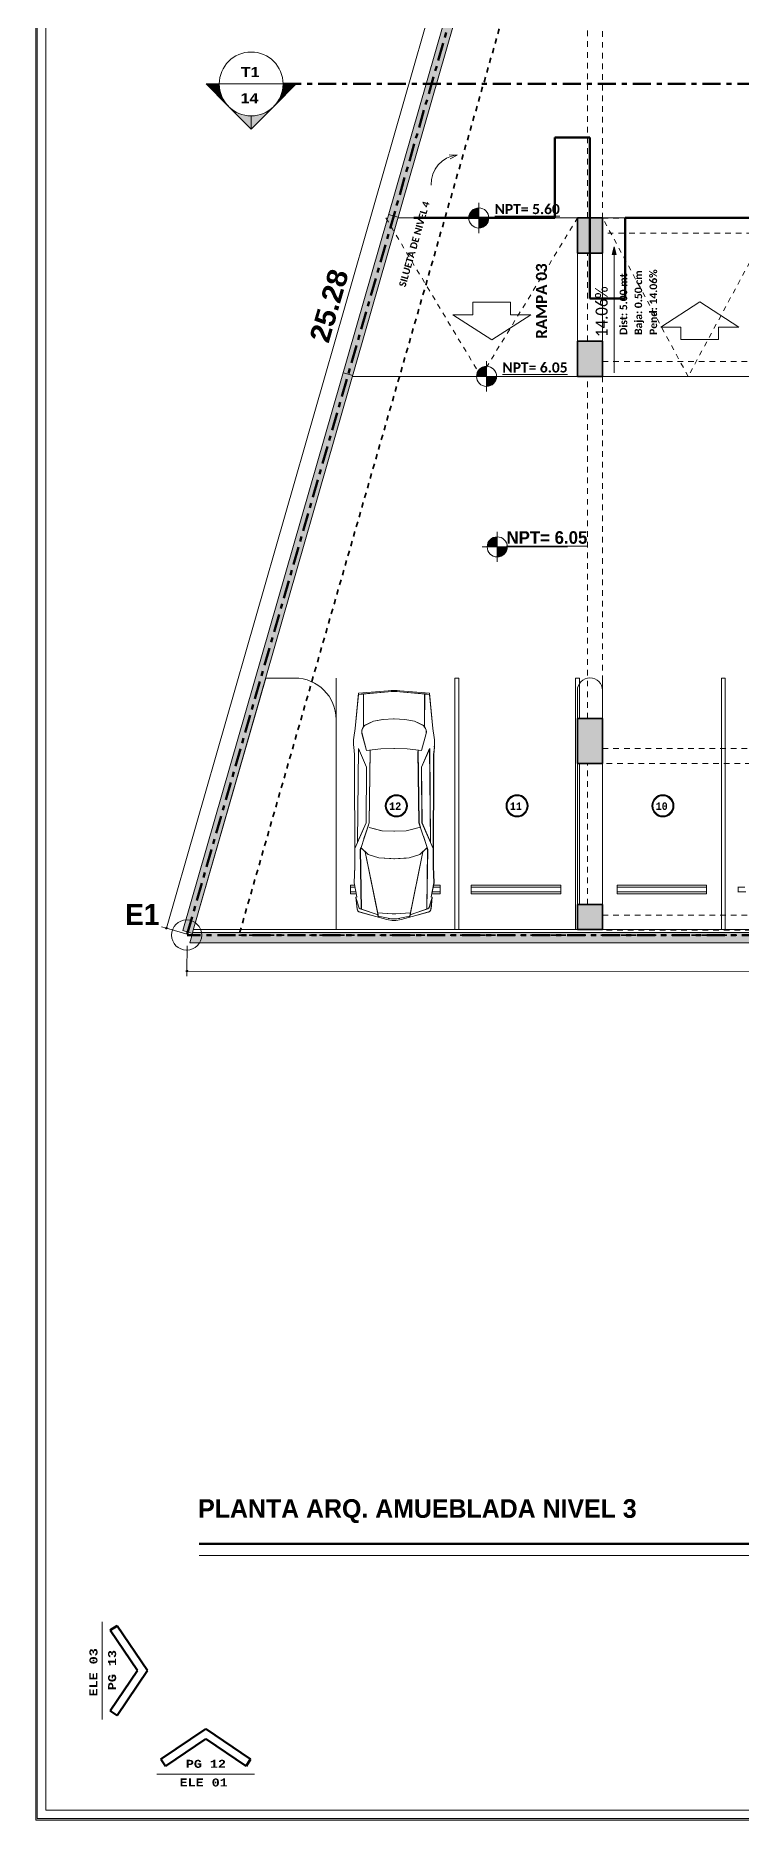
# Model space of a CAD drawing. Header units: metres. Extents: x -144 to 1000, y -717 to 29.
# Drawn here: x 350.2 to 364.23, y -589.13 to -553.64 of the extents above; entities that cross this region are included whole.
import ezdxf

# ---------------------------------------------------------------- set-up
doc = ezdxf.new("R2010")
doc.units = ezdxf.units.M
for name, pattern in [('Basculante', [0.11625, 0.075, -0.04125]), ('basculante modificado', [0.18, 0.1125, -0.0675]), ('Dash Dot 3_16_', [0.595313, 0.357187, -0.119063, 0, -0.119063]), ('Trazo_2_', [0.47625, 0.238125, -0.238125])]:
    doc.linetypes.add(name, pattern=pattern)
doc.layers.get('0').update_dxf_attribs({"color": 1})
for name, color, linetype, lineweight in [('A-ANNO-DIMS', 1, 'Continuous', 9), ('A-DETL', 1, 'Continuous', 9), ('A-DETL-GENF', 1, 'Continuous', 9), ('A-DETL-GENF-HDLN', 1, 'Trazo_2_', 9), ('A-DETL-THIN', 1, 'Continuous', 9), ('A-FLOR', 2, 'Continuous', 9), ('A-WALL', 4, 'Continuous', 9), ('C-PRKG', 2, 'Continuous', 9), ('G-ANNO-DIMS', 1, 'Continuous', 9), ('G-ANNO-SYMB', 1, 'Continuous', 9), ('G-ANNO-TEXT', 2, 'Continuous', 9), ('G-ANNO-TTLB', 3, 'Continuous', 18), ('G-IMPT', 1, 'Continuous', 9), ('S-COLS', 7, 'Continuous', 9)]:
    doc.layers.add(name, color=color, linetype=linetype, lineweight=lineweight)
doc.styles.add('Arial Black', font='', dxfattribs={"height": 0.15})
doc.styles.add('Britannic Bold_B', font='', dxfattribs={"width": 0.7})
doc.styles.add('Britannic Bold_B_1', font='', dxfattribs={"width": 0.7, "height": 0.4})
doc.styles.add('Britannic Bold_B_2', font='', dxfattribs={"width": 1.1, "height": 0.009})
doc.styles.add('Britannic Bold_B_8', font='', dxfattribs={"height": 0.006})
doc.styles.add('Calibri', font='calibri.ttf', dxfattribs={"width": 0.9, "height": 0.24})
doc.styles.add('Calibri_B', font='calibrib.ttf', dxfattribs={"height": 0.165})
doc.styles.add('Calibri_B_1', font='calibrib.ttf', dxfattribs={"height": 0.135})
doc.styles.add('Calibri_B_2', font='calibrib.ttf', dxfattribs={"height": 0.135})
doc.styles.add('Calibri_B_4', font='calibrib.ttf', dxfattribs={"height": 0.1125})
doc.styles.add('Courier New_B', font='courbd.ttf', dxfattribs={"height": 0.1125})
doc.styles.add('Courier New_B_2', font='courbd.ttf', dxfattribs={"height": 0.0016})
doc.styles.get('Arial Black').set_extended_font_data('Arial Black')
doc.styles.get('Britannic Bold_B').set_extended_font_data('Britannic Bold', bold=True)
doc.styles.get('Britannic Bold_B_1').set_extended_font_data('Britannic Bold', bold=True)
doc.styles.get('Britannic Bold_B_2').set_extended_font_data('Britannic Bold', bold=True)
doc.styles.get('Britannic Bold_B_8').set_extended_font_data('Britannic Bold', bold=True)

# ---------------------------------------------------------------- blocks, each defined once
blk = doc.blocks.new('tarjeta de nathalie 00')
at = {"layer": 'G-IMPT', "lineweight": 9}
h = blk.add_hatch(color=3, dxfattribs=at)
h.paths.add_polyline_path([(-145.23888, -717.38489), (-145.21019, -717.38489), (-145.21019, -716.89355), (-145.21019, -716.79934), (-145.23888, -716.79934), (-145.23888, -716.89379)])
h.paths.add_polyline_path([(-145.20996, -716.7991), (-145.20996, -717.3851), (-145.2392, -717.3851), (-145.2392, -716.7991)])
h.paths.add_polyline_path([(-145.23902, -717.3868), (-145.20826, -717.3868), (-145.20826, -716.7974), (-145.2392, -716.7974), (-146.09866, -716.7974), (-146.09866, -717.3868)])
h.paths.add_polyline_path([(-145.20795, -716.79707), (-145.20795, -717.3871), (-146.09898, -717.3871), (-146.09898, -716.79707)])
at = {"layer": 'G-ANNO-TTLB'}
for p, q in [((-146.09898, -716.79707), (-146.09898, -717.3871)), ((-146.09898, -716.79707), (-146.09898, -717.38713)), ((-146.09866, -717.3868), (-146.09866, -716.7974)), ((-146.09696, -717.3851), (-146.09696, -716.7991)), ((-145.23902, -717.3868), (-146.09866, -717.3868))]:
    blk.add_line(p, q, dxfattribs=at)
at = {"layer": 'G-ANNO-TTLB', "color": 3}
for p, q in [((-145.20996, -717.3851), (-146.09696, -717.3851)), ((-146.09898, -717.3871), (-145.20795, -717.3871)), ((-146.09898, -717.38713), (-145.20795, -717.38713))]:
    blk.add_line(p, q, dxfattribs=at)
blk = doc.blocks.new('A$C4d52d4f2')
at = {"layer": 'A-DETL', "color": 7, "lineweight": 100}
for p, q in [((-0.87475, -0.55119), (-0.87612, -0.55211)), ((-0.87612, -0.55211), (-0.87069, -0.56017)), ((-0.87475, -0.55119), (-0.86869, -0.56017)), ((-0.87612, -0.56824), (-0.87069, -0.56017)), ((-0.87475, -0.56916), (-0.86869, -0.56017)), ((-0.87475, -0.56916), (-0.87612, -0.56824)), ((-0.86601, -0.5779), (-0.85702, -0.57184)), ((-0.86509, -0.57927), (-0.85702, -0.57383)), ((-0.84804, -0.5779), (-0.85702, -0.57184)), ((-0.84896, -0.57927), (-0.85702, -0.57383)), ((-0.86601, -0.5779), (-0.86509, -0.57927)), ((-0.84804, -0.5779), (-0.84896, -0.57927))]:
    blk.add_line(p, q, dxfattribs=at)
at = {"layer": 'A-DETL-THIN', "lineweight": 18}
for p, q in [((-0.87776, -0.55038), (-0.87776, -0.56996)), ((-0.84724, -0.58091), (-0.86681, -0.58091))]:
    blk.add_line(p, q, dxfattribs=at)
at = {"layer": 'G-ANNO-TEXT', "char_height": 0.0016, "attachment_point": 1, "rotation": 90, "style": 'Courier New_B_2'}
for s, insert, width in [('ELE 03', (-0.88027, -0.56532), 0.0125063), ('PG 13', (-0.87654, -0.56407), 0.0104219)]:
    blk.add_mtext(s, dxfattribs=dict(at, insert=insert, width=width))
at = {"layer": 'G-ANNO-TEXT', "char_height": 0.0016, "attachment_point": 1, "style": 'Courier New_B_2'}
for s, insert, width in [('PG 12', (-0.86099, -0.57801), 0.0104219), ('ELE 01', (-0.86224, -0.58174), 0.0125063)]:
    blk.add_mtext(s, dxfattribs=dict(at, insert=insert, width=width))
blk = doc.blocks.new('CARRO TIPO - Mid Size-2_dwg-602319-Nivel 3')
at = {"layer": 'G-IMPT', "color": 8, "lineweight": 9, "true_color": 0x808080}
for p, q in [((0.138, 0.631), (-0.026, 0.034)), ((0.021, 0.217), (1.434, 0.501)), ((0.075, 0.225), (0.213, 0.621)), ((0.247, 0.653), (0.414, 0.699)), ((1.408, 0.443), (1.561, 0.602)), ((4.083, 0.58), (4.083, 0.58)), ((4.209, 0.56), (4.26, 0.526)), ((5.004, 0.004), (4.948, 0.653)), ((0.047, 0.221), (0, 0)), ((0.098, -0.09), (0.119, 0.235)), ((4.396, 0.111), (4.405, -0.12)), ((0.138, -0.886), (-0.026, -0.289)), ((0.047, -0.477), (0, -0.255)), ((0.098, -0.165), (0.119, -0.491)), ((5.004, -0.259), (4.948, -0.908)), ((0.021, -0.472), (1.434, -0.757)), ((0.075, -0.48), (0.213, -0.876)), ((4.209, -0.816), (4.26, -0.782)), ((0.247, -0.908), (0.414, -0.955))]:
    blk.add_line(p, q, dxfattribs=at)
at = {"layer": 'G-IMPT', "color": 8, "lineweight": 9, "true_color": 0x808080, "flags": 128}
for points in [[(0.475, 0.685), (0.468, 0.713), (0.204, 0.687)], [(0.21, 0.596), (1.522, 0.616), (2.107, 0.423), (3.683, 0.401)], [(1.149, 0.74), (0.783, 0.756), (0.476, 0.692)], [(3.781, 0.763), (3.617, 0.747), (1.149, 0.74)], [(1.315, -0.144), (1.334, 0.209), (1.408, 0.443)], [(1.545, 0.737), (2.111, 0.49), (3.338, 0.478), (3.752, 0.659), (1.682, 0.677)], [(1.923, -0.141), (1.934, 0.138), (2.01, 0.425)], [(3.749, -0.137), (3.746, 0.162), (3.711, 0.477), (4.08, 0.579)], [(5.028, 0.004), (4.972, 0.654), (4.195, 0.731), (3.999, 0.759)], [(4.953, 0.549), (4.25, 0.546), (4.359, 0.326), (4.396, 0.111)], [(1.315, -0.111), (1.334, -0.465), (1.408, -0.698), (1.561, -0.857)], [(1.923, -0.115), (1.934, -0.393), (2.01, -0.68)], [(3.749, -0.118), (3.746, -0.417), (3.711, -0.732), (4.083, -0.836)], [(5.028, -0.259), (4.972, -0.909), (4.195, -0.987), (3.999, -1.014)], [(4.953, -0.804), (4.25, -0.802), (4.359, -0.582), (4.396, -0.366), (4.405, -0.135)], [(0.21, -0.851), (1.522, -0.872), (2.107, -0.679), (3.683, -0.657)], [(1.545, -0.992), (2.111, -0.746), (3.338, -0.734), (3.752, -0.915), (1.682, -0.932)], [(0.475, -0.941), (0.468, -0.969), (0.204, -0.942)], [(3.781, -1.019), (3.617, -1.003), (1.149, -0.996), (0.783, -1.011), (0.476, -0.947)]]:
    blk.add_lwpolyline(points, dxfattribs=at)
at = {"layer": 'G-IMPT', "color": 8, "lineweight": 9, "true_color": 0x808080}
for centre, radius, start, end in [((0.211, 0.611), 0.0762, 95.8102, 164.6615), ((0.261, 0.604), 0.0508, 105.4862, 160.7894), ((3.87, -0.147), 0.914, 81.9284, 95.6257), ((4.124, 0.434), 0.152, 56.264, 106.8198), ((0.562, -0.128), 0.61, 164.6615, 195.3385), ((0.596, -0.128), 0.61, 167.9052, 192.0948), ((3.486, -0.128), 1.524, 355.0592, 4.9408), ((3.51, -0.128), 1.524, 355.0592, 4.9408), ((0.707, -0.128), 0.61, 176.4735, 183.5265), ((0.211, -0.866), 0.0762, 195.3385, 264.1898), ((0.261, -0.859), 0.0508, 199.2106, 254.5138), ((3.87, -0.109), 0.914, 264.3743, 278.0716), ((4.124, -0.689), 0.152, 254.4694, 303.7359)]:
    blk.add_arc(centre, radius, start, end, dxfattribs=at)
blk = doc.blocks.new('T')
at = {"layer": 'A-ANNO-DIMS', "lineweight": 25, "true_color": 0x0000ff}
h = blk.add_hatch(color=5, dxfattribs=at)
edge = h.paths.add_edge_path()
edge.add_arc((351.886, -510.915), 0.015, 0, 360)
h = blk.add_hatch(color=5, dxfattribs=at)
edge = h.paths.add_edge_path()
edge.add_arc((352.295, -511.768), 0.015, 0, 360)
at = {"layer": 'A-WALL', "true_color": 0x808080}
for points in [[(356.496, -496.779), (359.353, -486.836), (359.137, -486.864), (356.303, -496.723), (356.491, -496.777)], [(355.591, -499.926), (356.496, -496.779), (356.303, -496.723), (355.399, -499.871), (355.586, -499.925)], [(352.403, -511.02), (355.591, -499.926), (355.399, -499.871), (352.211, -510.964), (352.353, -511.005)], [(361.5, -511.205), (363.888, -511.205), (363.888, -511.005), (352.407, -511.005), (352.35, -511.205), (359.378, -511.205)]]:
    blk.add_hatch(color=8, dxfattribs=at).paths.add_polyline_path(points)
at = {"layer": 'G-ANNO-DIMS'}
h = blk.add_hatch(color=256, dxfattribs=at)
edge = h.paths.add_edge_path()
edge.add_line((358.099, -496.793), (357.899, -496.793))
edge.add_arc((358.099, -496.793), 0.2, 90, 180, ccw=False)
edge.add_line((358.099, -496.593), (358.099, -496.793))
h = blk.add_hatch(color=256, dxfattribs=at)
edge = h.paths.add_edge_path()
edge.add_line((358.099, -496.793), (358.299, -496.793))
edge.add_arc((358.099, -496.793), 0.2, 270, 360, ccw=False)
edge.add_line((358.099, -496.993), (358.099, -496.793))
blk.add_hatch(color=256, dxfattribs=at).paths.add_polyline_path([(360.791, -497.37), (360.751, -497.52), (360.831, -497.52)])
h = blk.add_hatch(color=256, dxfattribs=at)
edge = h.paths.add_edge_path()
edge.add_line((358.253, -499.943), (358.053, -499.943))
edge.add_arc((358.253, -499.943), 0.2, 90, 180, ccw=False)
edge.add_line((358.253, -499.743), (358.253, -499.943))
h = blk.add_hatch(color=256, dxfattribs=at)
edge = h.paths.add_edge_path()
edge.add_line((358.253, -499.943), (358.453, -499.943))
edge.add_arc((358.253, -499.943), 0.2, 270, 360, ccw=False)
edge.add_line((358.253, -500.143), (358.253, -499.943))
h = blk.add_hatch(color=256, dxfattribs=at)
edge = h.paths.add_edge_path()
edge.add_line((358.465, -503.334), (358.265, -503.334))
edge.add_arc((358.465, -503.334), 0.2, 90, 180, ccw=False)
edge.add_line((358.465, -503.134), (358.465, -503.334))
h = blk.add_hatch(color=256, dxfattribs=at)
edge = h.paths.add_edge_path()
edge.add_line((358.465, -503.334), (358.665, -503.334))
edge.add_arc((358.465, -503.334), 0.2, 270, 360, ccw=False)
edge.add_line((358.465, -503.534), (358.465, -503.334))
at = {"layer": 'G-ANNO-SYMB', "extrusion": (0, 0, -1)}
h = blk.add_hatch(color=256, dxfattribs=at)
edge = h.paths.add_edge_path()
edge.add_arc((-353.572, -494.128), 0.636, 317.9216, 360)
edge.add_line((-352.936, -494.128), (-352.674, -494.128))
edge.add_line((-352.674, -494.128), (-353.1, -494.554))
h = blk.add_hatch(color=256, dxfattribs=at)
edge = h.paths.add_edge_path()
edge.add_line((-354.044, -494.554), (-354.47, -494.128))
edge.add_line((-354.47, -494.128), (-354.208, -494.128))
edge.add_arc((-353.572, -494.128), 0.636, 180, 222.0784)
h = blk.add_hatch(color=256, dxfattribs=at)
edge = h.paths.add_edge_path()
edge.add_line((-353.123, -494.577), (-353.572, -495.026))
edge.add_line((-353.572, -495.026), (-353.572, -494.763))
edge.add_arc((-353.572, -494.128), 0.635, 270, 315)
h = blk.add_hatch(color=256, dxfattribs=at)
edge = h.paths.add_edge_path()
edge.add_arc((-353.572, -494.128), 0.635, 225, 270)
edge.add_line((-353.572, -494.763), (-353.572, -495.026))
edge.add_line((-353.572, -495.026), (-354.021, -494.577))
at = {"layer": 'S-COLS', "true_color": 0x5b5b5b}
h = blk.add_hatch(color=251, dxfattribs=at)
h.paths.add_polyline_path([(378.362, -507.644), (378.362, -506.744), (377.862, -506.744), (377.862, -507.644)])
h.paths.add_polyline_path([(360.062, -507.644), (360.562, -507.644), (360.562, -506.744), (360.062, -506.744)])
h.paths.add_polyline_path([(367.762, -507.644), (368.262, -507.644), (368.262, -506.744), (367.762, -506.744), (367.762, -507.511)])
h.paths.add_polyline_path([(365.962, -499.944), (365.962, -499.444), (364.262, -499.444), (364.262, -497.294), (365.962, -497.294), (365.962, -496.794), (363.962, -496.794), (363.962, -499.944), (365.745, -499.944)])
h.paths.add_polyline_path([(374.302, -499.944), (374.302, -499.943), (374.302, -496.794), (374.062, -496.794), (374.062, -499.944), (374.302, -499.944)])
h.paths.add_polyline_path([(367.762, -499.944), (368.262, -499.943), (368.262, -499.044), (367.762, -499.044), (367.762, -499.943)])
h.paths.add_polyline_path([(378.362, -499.944), (378.362, -499.943), (377.962, -499.944)])
h.paths.add_polyline_path([(360.562, -499.944), (360.562, -499.244), (360.062, -499.244), (360.062, -499.944)])
h.paths.add_polyline_path([(367.868, -497.694), (368.262, -497.694), (368.262, -496.794), (367.762, -496.794), (367.762, -497.694)])
h.paths.add_polyline_path([(360.562, -497.494), (360.562, -496.793), (360.062, -496.793), (360.062, -497.494)])
h.paths.add_polyline_path([(378.292, -488.794), (378.362, -488.794), (378.362, -487.894), (377.862, -487.894), (377.862, -488.794), (378.027, -488.794)])
h.paths.add_polyline_path([(367.868, -488.794), (368.262, -488.794), (368.262, -487.894), (367.762, -487.894), (367.762, -488.794)])
h.paths.add_polyline_path([(360.262, -488.194), (361.162, -488.194), (361.162, -487.694), (360.262, -487.694)])
h = blk.add_hatch(color=251, dxfattribs=at)
h.paths.add_polyline_path([(360.099, -510.943), (360.562, -510.943), (360.562, -510.444), (360.062, -510.444), (360.062, -510.943)])
h.paths.add_polyline_path([(367.868, -510.943), (368.262, -510.943), (368.262, -510.444), (367.762, -510.444), (367.762, -510.943), (367.801, -510.943)])
at = {"layer": 'A-ANNO-DIMS', "color": 5, "true_color": 0x0000ff}
for p, q in [((351.886, -510.915), (358.867, -486.623)), ((351.886, -510.915), (351.79, -510.887)), ((351.886, -510.915), (352.366, -511.053)), ((352.295, -511.768), (352.296, -511.268)), ((383.157, -511.792), (352.295, -511.768)), ((352.295, -511.768), (352.295, -511.868))]:
    blk.add_line(p, q, dxfattribs=at)
at = {"layer": 'A-ANNO-DIMS', "color": 5, "lineweight": 25, "true_color": 0x0000ff}
for centre in [(351.886, -510.915), (352.295, -511.768)]:
    blk.add_circle(centre, 0.015, dxfattribs=at)
at = {"layer": 'A-DETL', "color": 7, "linetype": 'Dash Dot 3_16_', "lineweight": 70}
for p, q in [((352.301, -511.034), (359.282, -486.742)), ((383.158, -511.053), (352.296, -511.053))]:
    blk.add_line(p, q, dxfattribs=at)
at = {"layer": 'A-DETL', "color": 7, "linetype": 'Basculante', "lineweight": 35}
for p, q in [((360.054, -487.651), (353.329, -511.053)), ((353.329, -511.053), (379.512, -511.053))]:
    blk.add_line(p, q, dxfattribs=at)
at = {"layer": 'A-DETL', "color": 7, "linetype": 'basculante modificado'}
for p, q in [((360.262, -496.793), (360.262, -488.194)), ((360.562, -488.194), (360.562, -496.794)), ((360.562, -496.794), (363.962, -496.794)), ((363.962, -497.094), (360.562, -497.094)), ((360.262, -499.243), (360.262, -497.494)), ((360.562, -497.494), (360.562, -499.243)), ((360.562, -499.644), (363.962, -499.644)), ((360.262, -506.744), (360.262, -499.944)), ((363.962, -499.944), (360.562, -499.944)), ((360.562, -499.944), (360.562, -506.744)), ((360.562, -507.344), (367.762, -507.344)), ((360.262, -510.444), (360.262, -507.644)), ((367.762, -507.644), (360.562, -507.644)), ((360.562, -507.644), (360.562, -510.444)), ((360.562, -510.654), (367.762, -510.654)), ((367.762, -510.954), (360.562, -510.954))]:
    blk.add_line(p, q, dxfattribs=at)
at = {"layer": 'A-DETL', "color": 7, "lineweight": 50}
for p, q in [((359.608, -496.793), (359.608, -495.193)), ((359.608, -495.193), (360.308, -495.193)), ((360.308, -495.193), (360.308, -498.393)), ((356.808, -496.793), (359.608, -496.793)), ((361.008, -498.393), (361.008, -496.793)), ((361.008, -496.793), (364.408, -496.793)), ((360.308, -498.393), (361.008, -498.393))]:
    blk.add_line(p, q, dxfattribs=at)
at = {"layer": 'A-DETL', "color": 9, "linetype": 'Basculante', "true_color": 0xc0c0c0}
for p, q in [((356.25, -496.793), (358.142, -499.943)), ((358.142, -499.943), (360.062, -496.793)), ((362.262, -499.944), (360.562, -496.794)), ((363.962, -496.793), (362.262, -499.944))]:
    blk.add_line(p, q, dxfattribs=at)
at = {"layer": 'A-DETL-GENF'}
for p, q in [((358.356, -498.466), (357.981, -498.466)), ((357.981, -498.466), (357.981, -498.716)), ((358.356, -498.466), (358.731, -498.466)), ((358.731, -498.466), (358.731, -498.716)), ((361.718, -498.962), (362.493, -498.462)), ((363.268, -498.962), (362.493, -498.462)), ((357.981, -498.716), (357.581, -498.716)), ((357.581, -498.716), (358.356, -499.216)), ((359.131, -498.716), (358.356, -499.216)), ((358.731, -498.716), (359.131, -498.716)), ((362.118, -498.962), (361.718, -498.962)), ((362.118, -499.212), (362.118, -498.962)), ((362.493, -499.212), (362.118, -499.212)), ((362.493, -499.212), (362.868, -499.212)), ((362.868, -499.212), (362.868, -498.962)), ((362.868, -498.962), (363.268, -498.962))]:
    blk.add_line(p, q, dxfattribs=at)
at = {"layer": 'A-DETL-GENF', "color": 8, "true_color": 0x808080}
for p, q in [((355.707, -506.267), (355.64, -506.945)), ((355.804, -506.259), (355.707, -506.267)), ((356.295, -506.216), (355.804, -506.259)), ((355.804, -506.259), (355.806, -506.896)), ((357.024, -506.259), (356.531, -506.216)), ((357.022, -506.897), (357.024, -506.259)), ((357.12, -506.267), (357.024, -506.259)), ((357.188, -506.945), (357.12, -506.267)), ((356.193, -506.764), (356.412, -506.755)), ((356.412, -506.755), (356.627, -506.763)), ((356.627, -506.763), (356.821, -506.797)), ((355.64, -506.945), (355.615, -507.121)), ((355.775, -507.045), (355.868, -507.38)), ((355.824, -506.887), (355.793, -506.932)), ((355.806, -506.896), (356.004, -506.797)), ((355.806, -506.914), (355.806, -506.896)), ((356.004, -506.797), (356.193, -506.764)), ((356.821, -506.797), (357.022, -506.897)), ((356.959, -507.38), (357.052, -507.045)), ((357.021, -506.916), (357.001, -506.887)), ((357.022, -506.897), (357.021, -506.916)), ((357.213, -507.121), (357.188, -506.945)), ((355.611, -507.318), (355.625, -507.465)), ((355.625, -507.465), (355.631, -509.686)), ((355.689, -509.206), (355.705, -507.343)), ((355.705, -507.343), (355.867, -507.717)), ((355.868, -507.38), (356.152, -507.349)), ((355.937, -507.373), (355.869, -507.38)), ((355.917, -508.824), (355.937, -507.373)), ((356.152, -507.349), (356.413, -507.346)), ((356.413, -507.346), (356.673, -507.349)), ((356.673, -507.349), (356.959, -507.38)), ((356.89, -507.373), (356.911, -508.824)), ((356.96, -507.717), (357.123, -507.343)), ((357.123, -507.343), (357.139, -509.206)), ((357.196, -509.686), (357.202, -507.465)), ((357.202, -507.465), (357.217, -507.318)), ((355.867, -507.717), (355.857, -508.821)), ((356.971, -508.821), (356.96, -507.717)), ((355.857, -508.821), (355.689, -509.206)), ((355.89, -508.905), (355.917, -508.824)), ((356.911, -508.824), (356.937, -508.904)), ((357.139, -509.206), (356.971, -508.821)), ((355.743, -509.351), (355.756, -509.313)), ((355.762, -510.537), (355.743, -509.351)), ((355.757, -509.314), (355.746, -509.349)), ((355.746, -509.349), (355.764, -510.537)), ((356.095, -510.652), (355.842, -509.396)), ((356.985, -509.397), (356.732, -510.652)), ((357.063, -510.534), (357.082, -509.349)), ((357.084, -509.351), (357.066, -510.534)), ((357.082, -509.349), (357.071, -509.315)), ((357.072, -509.314), (357.084, -509.351)), ((355.631, -509.686), (355.618, -510.016)), ((357.21, -510.016), (357.196, -509.686)), ((355.618, -510.016), (355.676, -510.294)), ((355.676, -510.294), (355.655, -510.3)), ((355.655, -510.3), (355.679, -510.533)), ((355.655, -510.3), (355.71, -510.498)), ((357.172, -510.3), (357.118, -510.494)), ((357.149, -510.533), (357.172, -510.3)), ((357.152, -510.294), (357.21, -510.016)), ((357.172, -510.3), (357.152, -510.294)), ((355.729, -510.593), (356.101, -510.695)), ((355.739, -510.529), (355.762, -510.537)), ((355.765, -510.535), (355.762, -510.534)), ((355.764, -510.537), (356.095, -510.652)), ((356.087, -510.613), (356.38, -510.631)), ((356.379, -510.631), (356.087, -510.613)), ((356.101, -510.695), (356.093, -510.651)), ((356.093, -510.651), (356.098, -510.677)), ((356.74, -510.613), (356.446, -510.631)), ((356.726, -510.695), (357.098, -510.593)), ((356.735, -510.649), (356.726, -510.695)), ((356.729, -510.677), (356.734, -510.651)), ((356.732, -510.652), (356.735, -510.651)), ((357.089, -510.525), (356.735, -510.649)), ((356.098, -510.677), (356.298, -510.72)), ((356.528, -510.72), (356.729, -510.677))]:
    blk.add_line(p, q, dxfattribs=at)
for centre, radius, start, end in [((356.413, -507.583), 1.372, 85.0592, 94.9409), ((355.908, -507.009), 0.137, 146.2641, 195.5306), ((355.908, -507.009), 0.137, 177.6851, 182.0581), ((355.908, -507.009), 0.137, 163.4098, 168.5348), ((355.908, -507.009), 0.137, 149.6462, 154.919), ((356.92, -507.009), 0.137, 344.4694, 42.3955), ((356.43, -507.237), 0.823, 171.9284, 185.6257), ((356.398, -507.237), 0.823, 354.3743, 8.0716), ((355.747, -510.526), 0.0686, 185.8102, 254.6615), ((355.754, -510.486), 0.0457, 195.4862, 250.7894), ((356.413, -510.084), 0.549, 266.4735, 273.5265), ((357.074, -510.482), 0.0457, 289.2106, 344.5138), ((357.08, -510.526), 0.0686, 285.3385, 354.1898), ((356.413, -510.183), 0.549, 257.9052, 282.0948)]:
    blk.add_arc(centre, radius, start, end, dxfattribs=at)
at = {"layer": 'A-DETL-GENF-HDLN', "color": 8, "true_color": 0x808080}
for p, q in [((355.89, -508.905), (355.756, -509.313)), ((356.174, -508.979), (355.89, -508.905)), ((356.413, -508.989), (356.174, -508.979)), ((356.652, -508.979), (356.413, -508.989)), ((356.937, -508.904), (356.652, -508.979)), ((357.072, -509.314), (356.937, -508.904)), ((355.756, -509.313), (355.901, -509.453)), ((355.901, -509.453), (356.111, -509.519)), ((356.111, -509.519), (356.414, -509.536)), ((356.414, -509.536), (356.717, -509.519)), ((356.717, -509.519), (356.928, -509.453)), ((356.928, -509.453), (357.072, -509.314))]:
    blk.add_line(p, q, dxfattribs=at)
at = {"layer": 'A-DETL-THIN'}
for p, q in [((360.062, -497.494), (360.062, -499.244)), ((360.562, -497.494), (360.062, -497.494)), ((360.562, -499.244), (360.562, -497.494)), ((360.062, -499.244), (360.562, -499.244)), ((353.862, -505.943), (352.407, -511.005)), ((354.439, -505.943), (353.862, -505.943)), ((360.06, -506.19), (360.06, -506.744)), ((360.56, -506.744), (360.56, -506.19)), ((360.06, -506.744), (360.56, -506.744)), ((355.26, -510.943), (355.26, -506.765)), ((360.062, -507.644), (360.062, -510.444)), ((360.562, -507.644), (360.062, -507.644)), ((360.562, -510.444), (360.562, -507.644)), ((360.062, -510.444), (360.562, -510.444)), ((352.407, -511.005), (380.983, -511.005)), ((377.862, -510.943), (355.26, -510.943))]:
    blk.add_line(p, q, dxfattribs=at)
blk.add_circle((352.289, -511.053), 0.3, dxfattribs=at)
for centre, radius, end in [((354.439, -506.765), 0.822, 90), ((360.31, -506.19), 0.25, 180)]:
    blk.add_arc(centre, radius, 0, end, dxfattribs=at)
at = {"layer": 'A-FLOR'}
for p, q in [((356.491, -496.793), (360.062, -496.793)), ((360.562, -496.793), (374.362, -496.793)), ((360.062, -499.943), (355.586, -499.943)), ((363.962, -499.943), (360.562, -499.943)), ((352.425, -510.943), (357.625, -510.943)), ((357.699, -510.943), (360.025, -510.943)), ((360.562, -510.943), (362.925, -510.943)), ((365.327, -510.943), (362.999, -510.943))]:
    blk.add_line(p, q, dxfattribs=at)
at = {"layer": 'A-WALL'}
for p, q in [((352.211, -510.964), (359.197, -486.654)), ((359.353, -486.836), (352.407, -511.005)), ((356.496, -496.779), (356.303, -496.723)), ((355.591, -499.926), (355.399, -499.871)), ((352.403, -511.02), (352.211, -510.964)), ((352.403, -511.02), (352.35, -511.205)), ((352.407, -511.005), (364.331, -511.005)), ((364.331, -511.205), (352.35, -511.205))]:
    blk.add_line(p, q, dxfattribs=at)
at = {"layer": 'C-PRKG'}
for p, q in [((355.26, -510.943), (355.26, -505.943)), ((357.625, -505.943), (357.699, -505.943)), ((357.625, -505.943), (357.625, -510.943)), ((357.699, -505.943), (357.699, -510.943)), ((360.025, -505.943), (360.099, -505.943)), ((360.025, -505.943), (360.025, -510.943)), ((360.099, -505.943), (360.099, -506.744)), ((360.56, -506.744), (360.56, -505.943)), ((362.925, -505.943), (362.999, -505.943)), ((362.925, -505.943), (362.925, -510.943)), ((362.999, -505.943), (362.999, -510.943)), ((360.099, -507.644), (360.099, -510.444)), ((360.56, -510.444), (360.56, -507.644)), ((355.55, -510.102), (355.55, -510.059)), ((355.55, -510.059), (355.627, -510.059)), ((355.55, -510.192), (355.55, -510.102)), ((355.55, -510.102), (355.635, -510.102)), ((355.55, -510.235), (355.55, -510.192)), ((355.55, -510.192), (355.654, -510.192)), ((355.663, -510.235), (355.55, -510.235)), ((355.754, -510.059), (355.757, -510.059)), ((355.755, -510.102), (355.758, -510.102)), ((355.756, -510.192), (355.759, -510.192)), ((355.76, -510.235), (355.757, -510.235)), ((357.07, -510.235), (357.068, -510.235)), ((357.069, -510.192), (357.071, -510.192)), ((357.07, -510.102), (357.072, -510.102)), ((357.071, -510.059), (357.073, -510.059)), ((357.33, -510.235), (357.164, -510.235)), ((357.173, -510.192), (357.33, -510.192)), ((357.192, -510.102), (357.33, -510.102)), ((357.201, -510.059), (357.33, -510.059)), ((357.33, -510.059), (357.33, -510.102)), ((357.33, -510.102), (357.33, -510.192)), ((357.33, -510.192), (357.33, -510.235)), ((357.95, -510.102), (357.95, -510.059)), ((357.95, -510.059), (359.73, -510.059)), ((357.95, -510.192), (357.95, -510.102)), ((357.95, -510.102), (359.73, -510.102)), ((357.95, -510.235), (357.95, -510.192)), ((357.95, -510.192), (359.73, -510.192)), ((359.73, -510.235), (357.95, -510.235)), ((359.73, -510.059), (359.73, -510.102)), ((359.73, -510.102), (359.73, -510.192)), ((359.73, -510.192), (359.73, -510.235)), ((360.85, -510.102), (360.85, -510.059)), ((360.85, -510.059), (362.63, -510.059)), ((360.85, -510.192), (360.85, -510.102)), ((360.85, -510.102), (362.63, -510.102)), ((360.85, -510.235), (360.85, -510.192)), ((360.85, -510.192), (362.63, -510.192)), ((362.63, -510.235), (360.85, -510.235)), ((362.63, -510.059), (362.63, -510.102)), ((362.63, -510.102), (362.63, -510.192)), ((362.63, -510.192), (362.63, -510.235)), ((363.254, -510.102), (363.255, -510.094)), ((363.254, -510.192), (363.254, -510.102)), ((363.254, -510.102), (363.391, -510.102)), ((363.255, -510.2), (363.254, -510.192)), ((363.254, -510.192), (363.409, -510.192)), ((357.699, -510.943), (357.625, -510.943)), ((360.062, -510.943), (360.025, -510.943)), ((362.999, -510.943), (362.925, -510.943))]:
    blk.add_line(p, q, dxfattribs=at)
at = {"layer": 'C-PRKG', "lineweight": 15}
for p, q in [((355.26, -510.943), (357.625, -510.943)), ((357.699, -510.943), (360.025, -510.943)), ((360.562, -510.943), (362.925, -510.943))]:
    blk.add_line(p, q, dxfattribs=at)
for centre in [(356.46, -508.483), (358.86, -508.483), (361.76, -508.483)]:
    blk.add_circle(centre, 0.22, dxfattribs=at)
at = {"layer": 'C-PRKG', "color": 252, "true_color": 0x959595}
for centre in [(356.46, -508.483), (358.86, -508.483), (361.76, -508.483)]:
    blk.add_circle(centre, 0.2, dxfattribs=at)
at = {"layer": 'C-PRKG'}
for centre, radius, start, end in [((356.46, -508.483), 0.22, 0, 180), ((356.46, -508.483), 0.22, 180, 0), ((356.46, -508.483), 0.21, 0, 180), ((356.46, -508.483), 0.21, 180, 0), ((358.86, -508.483), 0.22, 0, 180), ((358.86, -508.483), 0.22, 180, 0), ((358.86, -508.483), 0.21, 0, 180), ((358.86, -508.483), 0.21, 180, 0), ((361.76, -508.483), 0.22, 0, 180), ((361.76, -508.483), 0.22, 180, 0), ((361.76, -508.483), 0.21, 0, 180), ((361.76, -508.483), 0.21, 180, 0)]:
    blk.add_arc(centre, radius, start, end, dxfattribs=at)
at = {"layer": 'G-ANNO-DIMS'}
for p, q in [((357.799, -496.793), (359.499, -496.793)), ((358.099, -497.093), (358.099, -496.493)), ((360.791, -497.37), (360.751, -497.52)), ((360.751, -497.52), (360.831, -497.52)), ((360.831, -497.52), (360.791, -497.37)), ((360.791, -499.87), (360.791, -497.37)), ((358.253, -500.243), (358.253, -499.643)), ((357.953, -499.943), (359.653, -499.943)), ((358.465, -503.634), (358.465, -503.034)), ((358.165, -503.334), (359.865, -503.334))]:
    blk.add_line(p, q, dxfattribs=at)
for centre in [(358.099, -496.793), (358.253, -499.943), (358.465, -503.334)]:
    blk.add_circle(centre, 0.2, dxfattribs=at)
at = {"layer": 'G-ANNO-SYMB', "lineweight": 18, "extrusion": (0, 0, -1)}
for p, q in [((353.572, -495.026), (352.674, -494.128)), ((352.937, -494.128), (352.674, -494.128)), ((353.1, -494.554), (352.674, -494.128)), ((352.674, -494.128), (352.936, -494.128)), ((353.572, -495.026), (354.47, -494.128)), ((354.47, -494.128), (354.044, -494.554)), ((354.207, -494.128), (354.47, -494.128)), ((354.208, -494.128), (354.47, -494.128)), ((353.572, -495.026), (353.123, -494.577)), ((354.021, -494.577), (353.572, -495.026)), ((353.572, -494.763), (353.572, -495.026)), ((353.572, -495.026), (353.572, -494.763))]:
    blk.add_line(p, q, dxfattribs=at)
at = {"layer": 'G-ANNO-SYMB', "lineweight": 18}
blk.add_line((352.937, -494.128), (354.207, -494.128), dxfattribs=at)
at = {"layer": 'G-ANNO-SYMB', "linetype": 'Dash Dot 3_16_', "lineweight": 70}
blk.add_line((354.207, -494.128), (363.967, -494.128), dxfattribs=at)
at = {"layer": 'G-ANNO-SYMB', "lineweight": 18, "extrusion": (0, 0, -1)}
for radius, start, end in [(0.635, 0, 180), (0.636, 317.9216, 0), (0.635, 180, 0), (0.636, 180, 222.0784), (0.635, 270, 315), (0.635, 225, 270)]:
    blk.add_arc((-353.572, -494.128), radius, start, end, dxfattribs=at)
at = {"layer": 'G-ANNO-TEXT'}
for p, q in [((357.667, -495.541), (357.512, -495.538)), ((357.667, -495.541), (357.531, -495.616)), ((357.153, -496.137), (357.151, -496.144))]:
    blk.add_line(p, q, dxfattribs=at)
blk.add_arc((357.733, -496.118), 0.581, 96.5116, 181.901, dxfattribs=at)
at = {"layer": 'S-COLS', "lineweight": 35}
for p, q in [((360.562, -496.793), (360.062, -496.793)), ((360.062, -496.793), (360.062, -497.494)), ((360.562, -496.793), (360.562, -497.494)), ((360.062, -497.494), (360.562, -497.494)), ((360.562, -499.244), (360.062, -499.244)), ((360.062, -499.244), (360.062, -499.944)), ((360.562, -499.244), (360.562, -499.944)), ((360.562, -499.944), (360.062, -499.944)), ((360.562, -506.744), (360.062, -506.744)), ((360.062, -506.744), (360.062, -507.644)), ((360.562, -506.744), (360.562, -507.644)), ((360.062, -507.644), (360.562, -507.644)), ((360.562, -510.444), (360.062, -510.444)), ((360.062, -510.444), (360.062, -510.943)), ((360.562, -510.943), (360.562, -510.444)), ((360.062, -510.943), (360.562, -510.943))]:
    blk.add_line(p, q, dxfattribs=at)
at = {"xscale": 0.9000000000000002, "yscale": 0.9000000000000002, "zscale": 0.9000000000000002, "rotation": 90.00000000000001}
blk.add_blockref('CARRO TIPO - Mid Size-2_dwg-602319-Nivel 3', (356.298, -510.72), dxfattribs=at)
at = {"layer": 'A-ANNO-DIMS', "color": 5, "true_color": 0x0000ff, "insert": (354.725, -499.189), "char_height": 0.4, "width": 1.40028, "attachment_point": 1, "rotation": 73.9667, "line_spacing_factor": 1.000203, "style": 'Britannic Bold_B_2'}
blk.add_mtext('25.28', dxfattribs=at)
at = {"layer": 'G-ANNO-DIMS', "color": 5, "true_color": 0x0000ff, "style": 'Calibri_B_2'}
for s, p in [('%%UNPT= 5.60', (358.416, -496.716)), ('%%UNPT= 6.05', (358.57, -499.866))]:
    blk.add_text(s, height=0.2, dxfattribs=at).set_placement(p)
at = {"layer": 'G-ANNO-DIMS', "style": 'Calibri', "width": 0.9}
blk.add_text('14.06%%%', height=0.24, rotation=90, dxfattribs=at).set_placement((360.662, -499.162))
at = {"layer": 'G-ANNO-DIMS', "style": 'Britannic Bold_B'}
blk.add_text('%%UNPT= 6.05', height=0.25, dxfattribs=at).set_placement((358.65, -503.272))
at = {"layer": 'G-ANNO-SYMB', "style": 'Arial Black'}
for s, p in [('T1', (353.366, -493.992)), ('14', (353.362, -494.512))]:
    blk.add_text(s, height=0.2, dxfattribs=at).set_placement(p)
at = {"layer": 'G-ANNO-TEXT'}
for s, height, rotation, style, p in [('SILUETA DE NIVEL 4', 0.14, 73.983, 'Calibri_B_4', (356.64, -498.177)), ('RAMPA 03', 0.22, 90, 'Calibri_B', (359.455, -499.196)), ('Baja: 0.50 cm', 0.15, 90, 'Calibri_B_1', (361.347, -499.119)), ('Pend: 14.06%%%', 0.15, 90, 'Calibri_B_1', (361.645, -499.119)), ('Dist: 5.00 mt', 0.15, 90, 'Calibri_B_1', (361.05, -499.119))]:
    blk.add_text(s, height=height, rotation=rotation, dxfattribs=dict(at, style=style)).set_placement(p)
at = {"layer": 'G-ANNO-TEXT', "style": 'Courier New_B', "width": 0.8}
for s, p in [('12', (356.316, -508.565)), ('11', (358.716, -508.565)), ('10', (361.616, -508.565))]:
    blk.add_text(s, height=0.15, dxfattribs=at).set_placement(p)
at = {"layer": 'G-ANNO-TEXT', "style": 'Britannic Bold_B_1'}
blk.add_text('E1', height=0.42, dxfattribs=at).set_placement((351.063, -510.853))

msp = doc.modelspace()

# ---------------------------------------------------------------- block references
at = {"xscale": 99.43160266323505, "yscale": 99.43160266323505, "zscale": 99.43160266323505}
msp.add_blockref('tarjeta de nathalie 00', (14877.053, 70741.827), dxfattribs=at)

# ---------------------------------------------------------------- next in the draw order: linework, layer by layer
at = {"layer": 'A-DETL', "lineweight": 100, "ltscale": 100}
msp.add_line((353.45, -583.626), (373.532, -583.626), dxfattribs=at)
at = {"layer": 'A-DETL-THIN', "lineweight": 18}
msp.add_line((353.45, -583.857), (373.532, -583.857), dxfattribs=at)

# ---------------------------------------------------------------- next in the draw order: block references
at = {"xscale": 99.43160273753426, "yscale": 99.43160273753426, "zscale": 99.43160273753426}
msp.add_blockref('A$C4d52d4f2', (438.793, -530.45), dxfattribs=at)
at = {"color": 3}
msp.add_blockref('T', (0.91, -60.469), dxfattribs=at)

# ---------------------------------------------------------------- next in the draw order: texts
at = {"layer": 'G-ANNO-TEXT', "style": 'Britannic Bold_B_8'}
msp.add_text('PLANTA ARQ. AMUEBLADA NIVEL 3', height=0.37028, dxfattribs=at).set_placement((353.428, -583.11))

doc.saveas('drawing.dxf')
